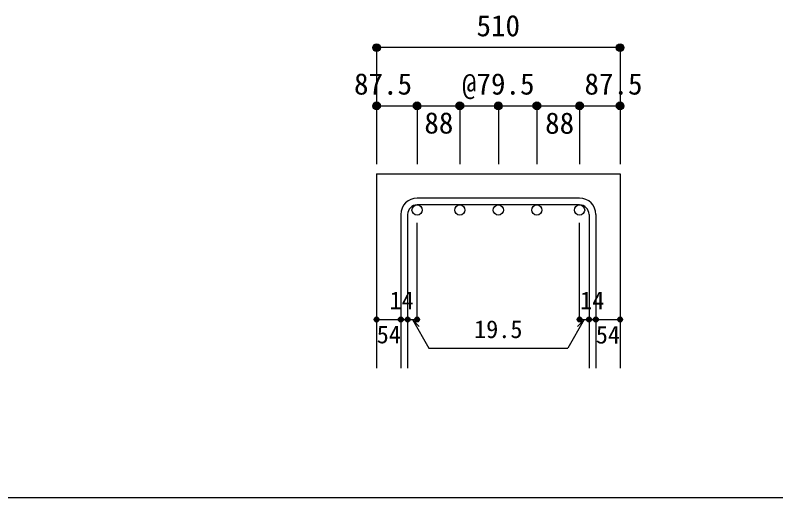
# Model space of a CAD drawing. Units: millimetres at full size, sheet at 1:20; details may follow other scales. Extents: x -3982 to 3969, y -2797 to 2801.
# Drawn here: x -628 to 940, y -2797 to -1803 of the extents above; entities that cross this region are included whole.
import ezdxf
from ezdxf.enums import TextEntityAlignment as Align

# ---------------------------------------------------------------- set-up
doc = ezdxf.new("R2010")
doc.units = ezdxf.units.MM
doc.header["$LTSCALE"] = 20
doc.header["$PDMODE"] = 32
doc.header["$PDSIZE"] = 10
for name, color, linetype in [('6-1_躯体線', 2, 'Continuous'), ('6-5_梁主筋', 7, 'Continuous'), ('6-6_S.T.P.', 7, 'Continuous'), ('6-D_寸法', 4, 'Continuous'), ('F-0_枠', 6, 'Continuous')]:
    doc.layers.add(name, color=color, linetype=linetype)
doc.styles.add('ＭＳ ゴシック', font='')
doc.styles.get('ＭＳ ゴシック').set_extended_font_data('MS Gothic')

msp = doc.modelspace()

# ---------------------------------------------------------------- linework, layer by layer
at = {"layer": '6-1_躯体線'}
for p, q in [((117.29, -2129.67), (117.29, -2529.67)), ((117.29, -2129.67), (619.29, -2129.67)), ((619.29, -2129.67), (619.29, -2529.67))]:
    msp.add_line(p, q, dxfattribs=at)
at = {"layer": '6-5_梁主筋', "color": 3}
for centre in [(200.79, -2204.17), (288.79, -2204.17), (368.29, -2204.17), (447.79, -2204.17), (535.79, -2204.17)]:
    msp.add_circle(centre, 10.5, dxfattribs=at)
at = {"layer": '6-6_S.T.P.'}
for p, q in [((535.79, -2179.67), (200.79, -2179.67)), ((535.79, -2193.67), (200.79, -2193.67)), ((167.29, -2213.17), (167.29, -2529.67)), ((181.29, -2213.17), (181.29, -2529.67)), ((555.29, -2213.17), (555.29, -2529.67)), ((569.29, -2213.17), (569.29, -2529.67))]:
    msp.add_line(p, q, dxfattribs=at)
for centre, radius, start, end in [((200.79, -2213.17), 33.5, 90, 180), ((200.79, -2213.17), 19.5, 90, 180), ((535.79, -2213.17), 33.5, 0, 90), ((535.79, -2213.17), 19.5, 0, 90)]:
    msp.add_arc(centre, radius, start, end, dxfattribs=at)
at = {"layer": '6-D_寸法'}
for p, q in [((117.29, -1869.67), (117.29, -1989.67)), ((619.29, -1869.67), (117.29, -1869.67)), ((619.29, -1869.67), (619.29, -1989.67)), ((117.29, -1989.67), (200.79, -1989.67)), ((117.29, -1989.67), (117.29, -2109.67)), ((200.79, -1989.67), (200.79, -2109.67)), ((200.79, -1989.67), (343.29, -1989.67)), ((200.79, -1989.67), (200.79, -2109.67)), ((288.79, -1989.67), (288.79, -2109.67)), ((368.29, -1989.67), (368.29, -2109.67)), ((447.79, -1989.67), (447.79, -2109.67)), ((535.79, -1989.67), (535.79, -2109.67)), ((535.79, -1989.67), (619.29, -1989.67)), ((535.79, -1989.67), (535.79, -2109.67)), ((619.29, -1989.67), (619.29, -2109.67)), ((200.79, -2429.67), (200.79, -2230.34)), ((535.79, -2429.67), (535.79, -2230.34)), ((117.29, -2429.67), (167.29, -2429.67)), ((167.29, -2429.67), (200.79, -2429.67)), ((191.04, -2429.67), (205.18, -2443.81)), ((191.04, -2429.67), (225.26, -2488.95)), ((545.54, -2429.67), (511.32, -2488.95)), ((545.54, -2429.67), (531.4, -2443.81)), ((535.79, -2429.67), (619.29, -2429.67)), ((555.29, -2429.67), (569.29, -2429.67)), ((225.26, -2488.95), (511.32, -2488.95))]:
    msp.add_line(p, q, dxfattribs=at)
for points in [[(619.29, -1869.67), (619.29, -1989.67), (619.29, -2109.67)], [(343.29, -1989.67), (485.79, -1989.67), (535.79, -1989.67)]]:
    msp.add_lwpolyline(points, dxfattribs=at)
for centre, radius in [((117.29, -1869.67), 8), ((117.29, -1869.67), 7.2), ((117.29, -1869.67), 6.4), ((117.29, -1869.67), 5.6), ((117.29, -1869.67), 4.8), ((117.29, -1869.67), 4), ((619.29, -1869.67), 8), ((619.29, -1869.67), 7.2), ((619.29, -1869.67), 6.4), ((619.29, -1869.67), 5.6), ((619.29, -1869.67), 4.8), ((619.29, -1869.67), 4), ((117.29, -1869.67), 3.2), ((117.29, -1869.67), 2.4), ((117.29, -1869.67), 1.6), ((117.29, -1869.67), 0.8), ((619.29, -1869.67), 3.2), ((619.29, -1869.67), 2.4), ((619.29, -1869.67), 1.6), ((619.29, -1869.67), 0.8), ((117.29, -1989.67), 8), ((117.29, -1989.67), 7.2), ((117.29, -1989.67), 6.4), ((117.29, -1989.67), 5.6), ((117.29, -1989.67), 4.8), ((117.29, -1989.67), 4), ((117.29, -1989.67), 3.2), ((117.29, -1989.67), 2.4), ((117.29, -1989.67), 1.6), ((117.29, -1989.67), 0.8), ((200.79, -1989.67), 8), ((200.79, -1989.67), 7.2), ((200.79, -1989.67), 6.4), ((200.79, -1989.67), 5.6), ((200.79, -1989.67), 4.8), ((200.79, -1989.67), 4), ((200.79, -1989.67), 3.2), ((200.79, -1989.67), 2.4), ((200.79, -1989.67), 1.6), ((200.79, -1989.67), 0.8), ((288.79, -1989.67), 8), ((288.79, -1989.67), 7.2), ((288.79, -1989.67), 6.4), ((288.79, -1989.67), 5.6), ((288.79, -1989.67), 4.8), ((288.79, -1989.67), 4), ((288.79, -1989.67), 3.2), ((288.79, -1989.67), 2.4), ((288.79, -1989.67), 1.6), ((288.79, -1989.67), 0.8), ((368.29, -1989.67), 8), ((368.29, -1989.67), 7.2), ((368.29, -1989.67), 6.4), ((368.29, -1989.67), 5.6), ((368.29, -1989.67), 4.8), ((368.29, -1989.67), 4), ((368.29, -1989.67), 3.2), ((368.29, -1989.67), 2.4), ((368.29, -1989.67), 1.6), ((368.29, -1989.67), 0.8), ((447.79, -1989.67), 8), ((447.79, -1989.67), 7.2), ((447.79, -1989.67), 6.4), ((447.79, -1989.67), 5.6), ((447.79, -1989.67), 4.8), ((447.79, -1989.67), 4), ((447.79, -1989.67), 3.2), ((447.79, -1989.67), 2.4), ((447.79, -1989.67), 1.6), ((447.79, -1989.67), 0.8), ((535.79, -1989.67), 8), ((535.79, -1989.67), 7.2), ((535.79, -1989.67), 6.4), ((535.79, -1989.67), 5.6), ((535.79, -1989.67), 4.8), ((535.79, -1989.67), 4), ((535.79, -1989.67), 3.2), ((535.79, -1989.67), 2.4), ((535.79, -1989.67), 1.6), ((535.79, -1989.67), 0.8), ((619.29, -1989.67), 8), ((619.29, -1989.67), 7.2), ((619.29, -1989.67), 6.4), ((619.29, -1989.67), 5.6), ((619.29, -1989.67), 4.8), ((619.29, -1989.67), 4), ((619.29, -1989.67), 3.2), ((619.29, -1989.67), 2.4), ((619.29, -1989.67), 1.6), ((619.29, -1989.67), 0.8), ((117.29, -2429.67), 4), ((117.29, -2429.67), 3.6), ((117.29, -2429.67), 3.2), ((117.29, -2429.67), 2.8), ((117.29, -2429.67), 2.4), ((117.29, -2429.67), 2), ((117.29, -2429.67), 1.6), ((117.29, -2429.67), 1.2), ((117.29, -2429.67), 0.8), ((117.29, -2429.67), 0.4), ((167.29, -2429.67), 4), ((167.29, -2429.67), 3.6), ((167.29, -2429.67), 3.2), ((167.29, -2429.67), 2.8), ((167.29, -2429.67), 2.4), ((167.29, -2429.67), 2), ((167.29, -2429.67), 1.6), ((167.29, -2429.67), 1.2), ((167.29, -2429.67), 0.8), ((167.29, -2429.67), 0.4), ((181.29, -2429.67), 4), ((181.29, -2429.67), 3.6), ((181.29, -2429.67), 3.2), ((181.29, -2429.67), 2.8), ((181.29, -2429.67), 2.4), ((181.29, -2429.67), 2), ((181.29, -2429.67), 1.6), ((181.29, -2429.67), 1.2), ((181.29, -2429.67), 0.8), ((181.29, -2429.67), 0.4), ((200.79, -2429.67), 4), ((200.79, -2429.67), 3.6), ((200.79, -2429.67), 3.2), ((200.79, -2429.67), 2.8), ((200.79, -2429.67), 2.4), ((200.79, -2429.67), 2), ((200.79, -2429.67), 1.6), ((200.79, -2429.67), 1.2), ((200.79, -2429.67), 0.8), ((200.79, -2429.67), 0.4), ((535.79, -2429.67), 4), ((535.79, -2429.67), 3.6), ((535.79, -2429.67), 3.2), ((535.79, -2429.67), 2.8), ((535.79, -2429.67), 2.4), ((535.79, -2429.67), 2), ((535.79, -2429.67), 1.6), ((535.79, -2429.67), 1.2), ((535.79, -2429.67), 0.8), ((535.79, -2429.67), 0.4), ((555.29, -2429.67), 4), ((555.29, -2429.67), 3.6), ((555.29, -2429.67), 3.2), ((555.29, -2429.67), 2.8), ((555.29, -2429.67), 2.4), ((555.29, -2429.67), 2), ((555.29, -2429.67), 1.6), ((555.29, -2429.67), 1.2), ((555.29, -2429.67), 0.8), ((555.29, -2429.67), 0.4), ((569.29, -2429.67), 4), ((569.29, -2429.67), 3.6), ((569.29, -2429.67), 3.2), ((569.29, -2429.67), 2.8), ((569.29, -2429.67), 2.4), ((569.29, -2429.67), 2), ((569.29, -2429.67), 1.6), ((569.29, -2429.67), 1.2), ((569.29, -2429.67), 0.8), ((569.29, -2429.67), 0.4), ((619.29, -2429.67), 4), ((619.29, -2429.67), 3.6), ((619.29, -2429.67), 3.2), ((619.29, -2429.67), 2.8), ((619.29, -2429.67), 2.4), ((619.29, -2429.67), 2), ((619.29, -2429.67), 1.6), ((619.29, -2429.67), 1.2), ((619.29, -2429.67), 0.8), ((619.29, -2429.67), 0.4)]:
    msp.add_circle(centre, radius, dxfattribs=at)
at = {"layer": '6-D_寸法', "color": 7}
for p in [(117.29, -1869.67), (619.29, -1869.67), (117.29, -1989.67), (200.79, -1989.67), (288.79, -1989.67), (368.29, -1989.67), (447.79, -1989.67), (535.79, -1989.67), (619.29, -1989.67), (117.29, -2429.67), (167.29, -2429.67), (181.29, -2429.67), (200.79, -2429.67), (535.79, -2429.67), (555.29, -2429.67), (569.29, -2429.67), (619.29, -2429.67)]:
    msp.add_point(p, dxfattribs=at)
at = {"layer": 'F-0_枠'}
msp.add_line((3969.4, -2796.83), (-3981.92, -2796.83), dxfattribs=at)

# ---------------------------------------------------------------- texts
at = {"layer": '6-D_寸法', "style": 'ＭＳ ゴシック'}
for s, height, p in [('510', 43.99, (323.29, -1859.67)), ('87.5', 43.99, (70.79, -1979.67)), ('@79.5', 43.99, (293.29, -1979.67)), ('87.5', 43.99, (545.79, -1979.67)), ('88', 43.99, (215.78, -2059.94)), ('88', 43.99, (464.76, -2060.34)), ('14', 36.66, (143.98, -2419.6)), ('14', 36.66, (536.9, -2419.67)), ('54', 36.66, (117.54, -2489.77)), ('19.5', 36.66, (318.29, -2478.95)), ('54', 36.66, (569.28, -2490.22))]:
    msp.add_text(s, height=height, dxfattribs=at).set_placement(p, align=Align.BOTTOM_LEFT)

doc.saveas('drawing.dxf')
